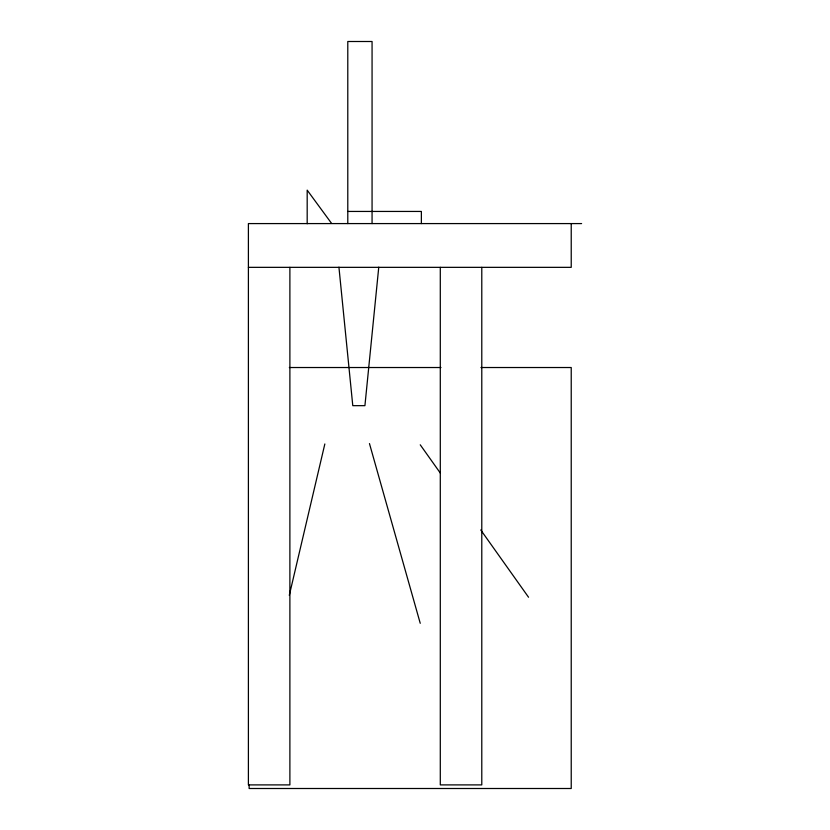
<?xml version="1.0" encoding="UTF-8"?>
<svg xmlns="http://www.w3.org/2000/svg" width="830" height="830" viewBox="0 0 830 830"><rect width="100%" height="100%" fill="white"/><g stroke="black" fill="none" stroke-linecap="round" stroke-linejoin="round"><path stroke-width="1.25" d="M378.76 267.177L364.92 405.663L352.781 405.663L338.931 267.177M289.296 595.328L324.841 443.967M347.791 211.443L421.37 211.443L421.37 223.581M581.602 223.581L248.398 223.581L248.398 784.9L289.888 784.9L289.888 267.343M248.398 267.343L571.227 267.343L571.227 223.581M289.328 367.524L440.958 367.524M480.944 367.524L571.227 367.524L571.227 788.5L249.135 788.5L249.135 784.609M331.461 223.239L307.183 190.143L307.183 223.758M420.239 444.807L440.408 473.183M480.746 529.955L528.544 597.237M369.464 443.573L420.239 623.299M481.784 267.343L481.784 784.9L440.294 784.9L440.294 267.343M372.068 223.581L372.068 41.5L347.791 41.5L347.791 223.581"/></g></svg>
